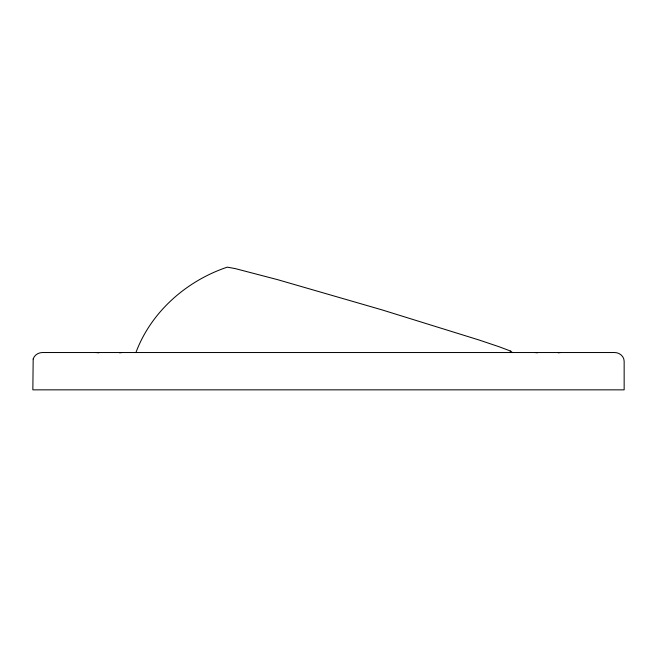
<?xml version="1.0" encoding="UTF-8"?>
<svg xmlns="http://www.w3.org/2000/svg" width="657" height="657" viewBox="0 0 657 657"><rect width="100%" height="100%" fill="white"/><g stroke="black" fill="none" stroke-linecap="round" stroke-linejoin="round"><path stroke-width="0.99" d="M135.933 352.53C151.044 311.87 186.563 280.785 227.289 267.153L235.272 268.606L277.574 279.652L381.889 309.841L479.142 340.03L499.295 346.814L510.62 351.076L512.353 352.53M509.865 352.53L510.62 351.076M119.566 352.825L122.038 352.53M558.212 352.825L560.684 352.53M96.316 352.53L98.788 352.825M534.962 352.53L537.434 352.825M33.178 358.96L32.85 389.847L624.15 389.847L624.15 361.21C624.117 356.234 619.379 352.472 614.591 352.53L42.409 352.53C38.393 352.546 34.402 355.043 33.178 358.96"/></g></svg>
